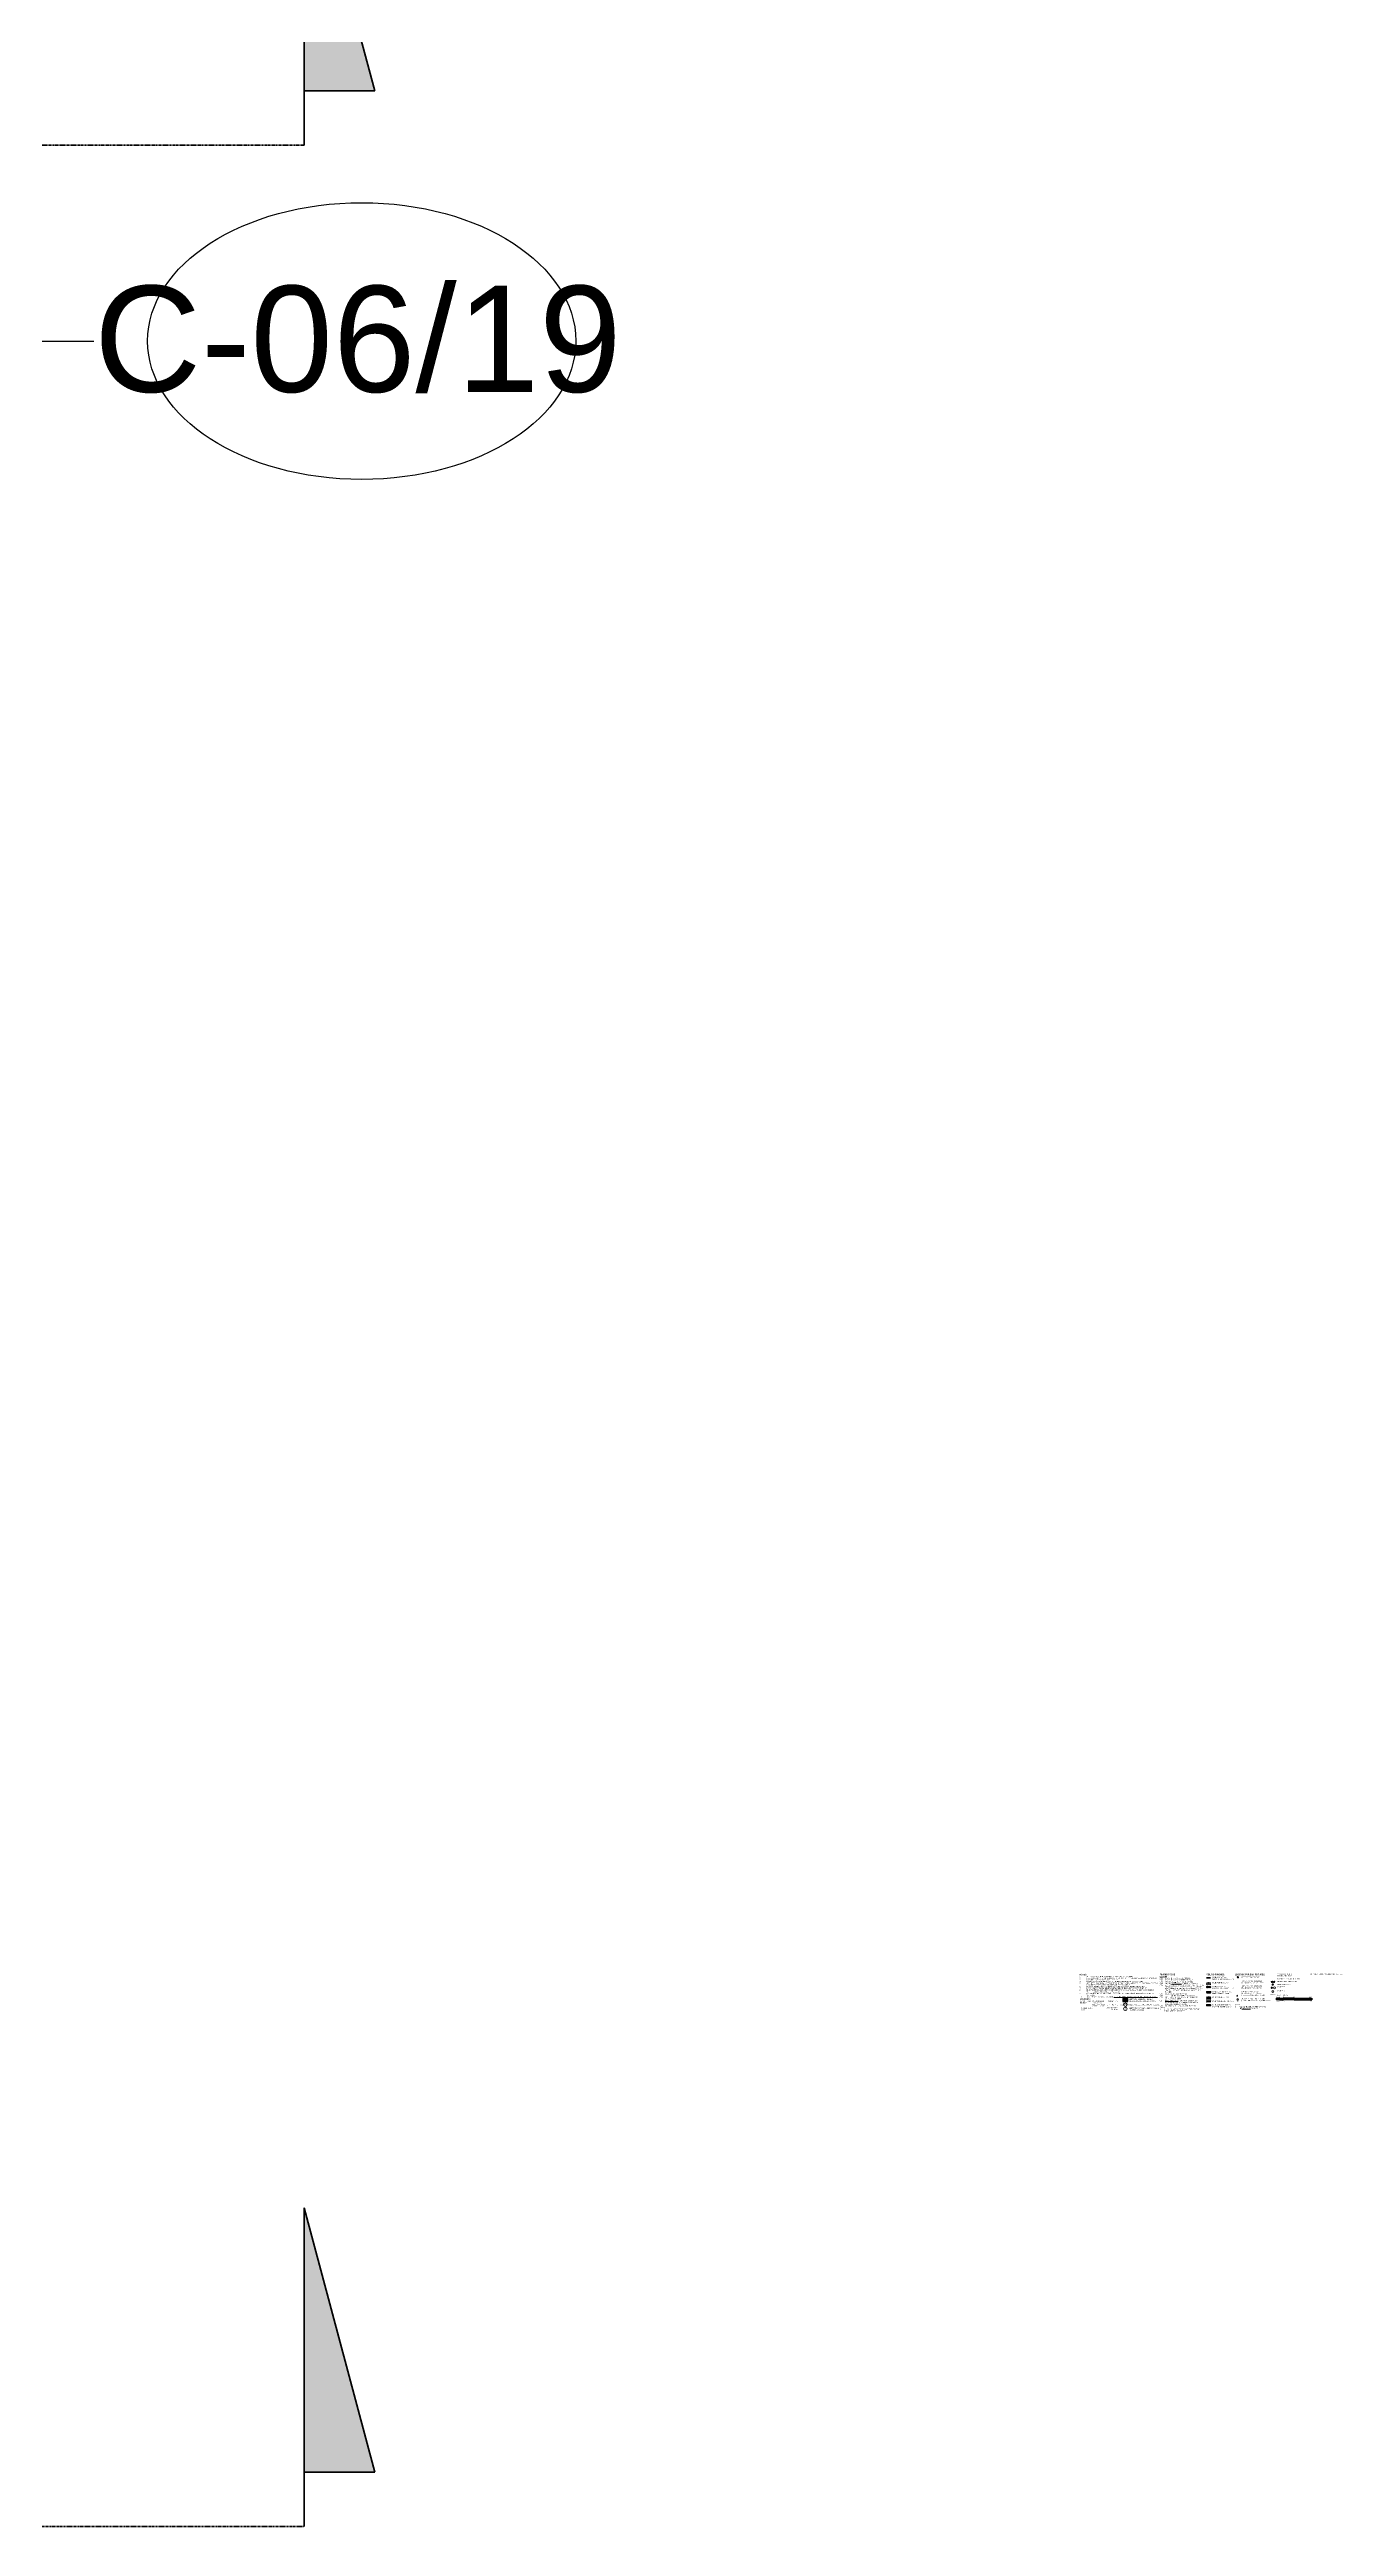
# Model space of a CAD drawing. Header units: millimetres. Extents: x -920220 to -841565, y -17301 to 82135.
# Drawn here: x -845218 to -841565, y -1588 to 5410 of the extents above; entities that cross this region are included whole.
import ezdxf
from ezdxf.xclip import XClip

# ---------------------------------------------------------------- set-up
doc = ezdxf.new("R2010")
doc.units = ezdxf.units.MM
doc.header["$XCLIPFRAME"] = 0
doc.linetypes.add('DPA_Grid _ Level 100', pattern=[10, 5.5, -1.6, 1.3, -1.6])
for name, color, linetype in [('000 - WIPEOUT', 250, 'Continuous'), ('A04_TUBE SERIES', 2, 'Continuous'), ('A11_ALU.SOLID SHEET', 2, 'Continuous')]:
    doc.layers.add(name, color=color, linetype=linetype)
for name, color, linetype, lineweight in [('A-ANNO-NOTE', 3, 'Continuous', 25), ('A-DETL', 1, 'Continuous', 70), ('A-DETL-GENF', 2, 'Continuous', 9), ('A-DETL-THIN', 1, 'Continuous', 25), ('G-ANNO-SECL', 3, 'Continuous', 9), ('G-ANNO-TEXT', 3, 'Continuous', 9)]:
    doc.layers.add(name, color=color, linetype=linetype, lineweight=lineweight)
doc.styles.add('Arial_2', font='arial.ttf', dxfattribs={"height": 300})
doc.styles.add('Arial_3', font='arial.ttf', dxfattribs={"height": 2.5})
doc.styles.add('Arial_4', font='arial.ttf', dxfattribs={"height": 3})
doc.styles.add('Arial_5', font='arial.ttf', dxfattribs={"height": 2})
doc.styles.add('Arial_6', font='arial.ttf', dxfattribs={"height": 1.5})
doc.styles.add('Arial_B', font='arialbd.ttf', dxfattribs={"height": 4})
doc.styles.add('Arial_B_1', font='arialbd.ttf', dxfattribs={"height": 3})
pattern_1 = [(135, (-842133.9142, 1.539), (-2.539928, 2e-16), [1.034, -2.558]), (135, (-842135.1842, 0.2694), (-2.539928, 2e-16), [1.034, -2.558]), (135, (-842135.8196, 2.174), (-2.539928, 2e-16), [0.51703, -3.075]), (135, (-842134.5492, 0.9044), (-2.539928, 2e-16), [1.034, -2.558]), (135, (-842133.6452, 0), (-2.539928, 2e-16), [0.51703, -3.075])]

# ---------------------------------------------------------------- blocks, each defined once
blk = doc.blocks.new('Section - AEC_Section Tail - Filled-3249564-4260-01 ENLARGED UPPER PLATFORM LEVEL - REFLECTED CEILING PLAN - SHEET 1')
at = {"layer": 'G-ANNO-SECL'}
blk.add_hatch(color=256, dxfattribs=at).paths.add_polyline_path([(0, 1.536), (-2, 1.536), (0, 9)])
at = {"layer": 'G-ANNO-SECL', "lineweight": 50}
for p, q in [((0, 9), (-2, 1.536)), ((0, 9), (0, 0)), ((0, 1.536), (0, 9)), ((-2, 1.536), (0, 1.536))]:
    blk.add_line(p, q, dxfattribs=at)
blk = doc.blocks.new('Ceiling Tags - Ceiling Tags-9510765-4260-01 ENLARGED UPPER PLATFORM LEVEL - REFLECTED CEILING PLAN - SHEET 1')
at = {"layer": 'A-ANNO-NOTE'}
blk.add_ellipse((0, 0), major_axis=(6.049, 0), ratio=0.646436, dxfattribs=at)
blk = doc.blocks.new('Graphic scale1 - Graphic scale 100-8746870-CRD_Legend Notes Part Plans - Ceiling Plan 1_100')
at = {"layer": 'A-ANNO-NOTE', "lineweight": 9}
h = blk.add_hatch(color=256, dxfattribs=at)
h.paths.add_polyline_path([(434.7, -98.1), (404.6, -98.1), (404.6, -95.6), (434.7, -95.6)])
h.paths.add_polyline_path([(394.7, -95.6), (394.7, -98.1), (384.7, -98.1), (384.7, -95.6)])
h = blk.add_hatch(color=256, dxfattribs=at)
h.paths.add_polyline_path([(484.7, -100.6), (434.7, -100.6), (434.7, -98.1), (484.7, -98.1)])
h.paths.add_polyline_path([(404.7, -98.1), (404.7, -100.6), (394.7, -100.6), (394.7, -98.1)])
at = {"layer": 'A-ANNO-NOTE'}
for p, q in [((384.7, -100.6), (384.7, -95.6)), ((384.7, -95.6), (484.7, -95.6)), ((394.7, -95.6), (384.7, -95.6)), ((384.7, -95.6), (384.7, -98.1)), ((384.7, -98.1), (484.7, -98.1)), ((384.7, -98.1), (394.7, -98.1)), ((484.7, -100.6), (384.7, -100.6)), ((394.7, -100.6), (394.7, -95.6)), ((394.7, -98.1), (394.7, -95.6)), ((404.7, -98.1), (394.7, -98.1)), ((394.7, -98.1), (394.7, -100.6)), ((394.7, -100.6), (404.7, -100.6)), ((404.6, -95.6), (404.6, -100.6)), ((434.7, -95.6), (404.6, -95.6)), ((404.6, -95.6), (404.6, -98.1)), ((404.6, -98.1), (434.7, -98.1)), ((404.7, -100.6), (404.7, -98.1)), ((434.7, -95.6), (434.7, -100.6)), ((434.7, -98.1), (434.7, -95.6)), ((484.7, -98.1), (434.7, -98.1)), ((434.7, -98.1), (434.7, -100.6)), ((434.7, -100.6), (484.7, -100.6)), ((484.7, -95.6), (484.7, -100.6)), ((484.7, -100.6), (484.7, -98.1))]:
    blk.add_line(p, q, dxfattribs=at)
at = {"layer": 'A-ANNO-NOTE', "lineweight": 9, "char_height": 2.5, "attachment_point": 1, "style": 'Arial_3'}
for s, insert, width in [('GRAPHIC  SCALE', (384.6, -102.4), 35.435), ('0', (384.6, -91.7), 2.325), ('1', (393.4, -91.7), 2.325), ('2', (403.3, -91.7), 2.325), ('5', (433.6, -91.7), 2.325), ('1:100', (475.5, -102.4), 10.502), ('10 M.', (475.9, -91.7), 10.502)]:
    blk.add_mtext(s, dxfattribs=dict(at, insert=insert, width=width))
blk = doc.blocks.new('*U144')
blk.add_attdef('EXTR.OVL-LENGTH_', (-25, -59.1), '', height=5)
blk.add_wipeout([(-25, 0), (25, 0), (25, 67400), (-25, 67400)]).dxf.layer = '000 - WIPEOUT'
at = {"layer": 'A04_TUBE SERIES', "color": 0}
blk.add_lwpolyline([(-25, 0), (25, 0), (25, 67400), (-25, 67400)], close=True, dxfattribs=at)
blk = doc.blocks.new('*U146')
blk.add_attdef('EXTR.OVL-LENGTH_', (-25, -59.1), '', height=5)
blk.add_wipeout([(-25, 0), (25, 0), (25, 67400), (-25, 67400)]).dxf.layer = '000 - WIPEOUT'
at = {"layer": 'A04_TUBE SERIES', "color": 0}
blk.add_lwpolyline([(-25, 0), (25, 0), (25, 67400), (-25, 67400)], close=True, dxfattribs=at)
blk = doc.blocks.new('*U148')
blk.add_attdef('EXTR.OVL-LENGTH_', (-25, -59.1), '', height=5)
blk.add_wipeout([(-25, 0), (25, 0), (25, 67400), (-25, 67400)]).dxf.layer = '000 - WIPEOUT'
at = {"layer": 'A04_TUBE SERIES', "color": 0}
blk.add_lwpolyline([(-25, 0), (25, 0), (25, 67400), (-25, 67400)], close=True, dxfattribs=at)
blk = doc.blocks.new('*U150')
blk.add_attdef('EXTR.OVL-LENGTH_', (-25, -59.1), '', height=5)
blk.add_wipeout([(-25, 0), (25, 0), (25, 67400), (-25, 67400)]).dxf.layer = '000 - WIPEOUT'
at = {"layer": 'A04_TUBE SERIES', "color": 0}
blk.add_lwpolyline([(-25, 0), (25, 0), (25, 67400), (-25, 67400)], close=True, dxfattribs=at)
blk = doc.blocks.new('*U549')
blk.add_lwpolyline([(27650, -552), (-107450, -552), (-107450, -3555), (27650, -3555)], close=True)
at = {"layer": 'A04_TUBE SERIES', "color": 0, "linetype": 'ByBlock', "rotation": 90}
for name, p in [('*U144', (-39950, -617)), ('*U146', (-39950, -867)), ('*U148', (-39950, -3167)), ('*U150', (-39950, -3417))]:
    blk.add_blockref(name, p, dxfattribs=at)

msp = doc.modelspace()

# ---------------------------------------------------------------- hatches: boundary and pattern name
at = {"layer": 'A-DETL-GENF'}
for points in [[(-841937.2, -40.5), (-841937.2, -35.5), (-841949.2, -35.5), (-841949.2, -40.5)], [(-841764.8, -67.6), (-841764.4, -67.6), (-841764.1, -67.4), (-841763.8, -67.2), (-841763.6, -66.9), (-841763.5, -66.6), (-841763.4, -66.2), (-841763.5, -65.9), (-841763.6, -65.6), (-841763.8, -65.3), (-841764.1, -65.1), (-841764.4, -64.9), (-841764.8, -64.9), (-841765.1, -64.9), (-841765.5, -65.1), (-841765.8, -65.3), (-841766, -65.6), (-841766.1, -65.9), (-841766.2, -66.2), (-841766.1, -66.6), (-841766, -66.9), (-841765.8, -67.2), (-841765.5, -67.4), (-841765.1, -67.6)]]:
    msp.add_hatch(color=7, dxfattribs=at).paths.add_polyline_path(points)
at = {"layer": 'A-DETL-GENF', "lineweight": 9}
h = msp.add_hatch(dxfattribs=at)
h.set_pattern_fill('FP_10', color=55, style=0, pattern_type=2)
h.set_pattern_definition([(0, (-842136.1852, 0), (1.905, 1.905), [0.9525, -2.857]), (90, (-842135.709, -0.4763), (-1.905, 1.905), [0.9525, -2.857])])
h.paths.add_polyline_path([(-841937.2, -58), (-841937.2, -50.5), (-841949.2, -50.5), (-841949.2, -58)])
h = msp.add_hatch(dxfattribs=at)
h.set_pattern_fill('FP_6', color=253, style=0, pattern_type=2)
h.set_pattern_definition([(45, (-842136.1852, 0), (-1.78191, 1.78191), []), (45, (-842134.4032, 0), (-1.78191, 1.78191), [1.26, -0.63004])])
h.paths.add_polyline_path([(-841937.2, -66.5), (-841937.2, -61.5), (-841949.2, -61.5), (-841949.2, -66.5)])
h = msp.add_hatch(dxfattribs=at)
h.set_pattern_fill('FP_5', color=10, style=0, pattern_type=2)
h.set_pattern_definition([(45, (-842136.1852, 0), (-2.12132, 2.12132), [])])
h.paths.add_polyline_path([(-842171.2, -105.2), (-842171.2, -97), (-842185.5, -97), (-842185.5, -105.2)])
h = msp.add_hatch(dxfattribs=at)
h.set_pattern_fill('FP_7', color=253, style=0, pattern_type=2)
h.set_pattern_definition([(45, (-842136.1852, 0), (-0.561266, 0.561266), []), (135, (-842136.1852, 0), (-1.6841516, 0.5616196), [1.984, -1.191])])
h.paths.add_polyline_path([(-841937.2, -81.5), (-841937.2, -76.5), (-841949.2, -76.5), (-841949.2, -81.5)])
h = msp.add_hatch(dxfattribs=at)
h.set_pattern_fill('FP_8', color=253, style=0, pattern_type=2)
h.set_pattern_definition(pattern_1)
h.paths.add_polyline_path([(-841937.2, -99), (-841937.2, -91.5), (-841949.2, -91.5), (-841949.2, -99)])
h = msp.add_hatch(dxfattribs=at)
h.set_pattern_fill('FP_8', color=253, style=0, pattern_type=2)
h.set_pattern_definition(pattern_1)
h.paths.add_polyline_path([(-841937.2, -106.5), (-841937.2, -102.5), (-841949.2, -102.5), (-841949.2, -106.5)])
h = msp.add_hatch(dxfattribs=at)
h.set_pattern_fill('FP_9', color=253, style=0, pattern_type=2)
h.set_pattern_definition([(45, (-842136.1852, 0), (-0.3367596, 0.3367596), []), (135, (-842136.1852, 0), (-1.0102788, 0.3367596), [1.191, -0.71437])])
h.paths.add_polyline_path([(-841937.2, -117.5), (-841937.2, -113.5), (-841949.2, -113.5), (-841949.2, -117.5)])
at = {"layer": 'A-DETL-GENF'}
h = msp.add_hatch(color=7, dxfattribs=at)
h.paths.add_polyline_path([(-841766.1, -87.1), (-841766.1, -86.1), (-841768.6, -86.1), (-841768.6, -87.1)])
h.paths.add_polyline_path([(-841754.1, -87.1), (-841754.1, -86.1), (-841756.6, -86.1), (-841756.6, -87.1)])
h.paths.add_polyline_path([(-841759.6, -87.1), (-841757.1, -87.1), (-841757.1, -86.1), (-841759.6, -86.1)])
h.paths.add_polyline_path([(-841763.1, -87.1), (-841763.1, -86.1), (-841765.6, -86.1), (-841765.6, -87.1)])
h.paths.add_polyline_path([(-841762.6, -87.1), (-841760.1, -87.1), (-841760.1, -86.1), (-841762.6, -86.1)])

# ---------------------------------------------------------------- linework, layer by layer
at = {"layer": 'A-DETL', "lineweight": 9}
for centre, radius in [((-841860.3, -36.6), 2), ((-841763.8, -49.5), 2), ((-841761.8, -57.1), 2), ((-841761.8, -57.1), 1.5), ((-841757.8, -49.5), 2), ((-841756.8, -66.2), 2.72), ((-841757.8, -49.5), 1), ((-842178.3, -113.8), 5), ((-842178.3, -125.9), 5), ((-841861, -99.5), 2.26), ((-841761.8, -77.2), 2.72)]:
    msp.add_circle(centre, radius, dxfattribs=at)
for centre, radius, start, end in [((-841764.8, -66.2), 1.36, 90, 270), ((-841764.8, -66.2), 1.36, 270, 90), ((-841863.3, -89.3), 2, 270, 90)]:
    msp.add_arc(centre, radius, start, end, dxfattribs=at)
at = {"layer": 'A-DETL', "lineweight": 50}
for start, end in [(360, 180), (180, 360)]:
    msp.add_arc((-841764.8, -66.2), 1.36, start, end, dxfattribs=at)
at = {"layer": 'A-DETL-THIN'}
for p, q in [((-842171.2, -97), (-842185.5, -97)), ((-842185.5, -97), (-842185.5, -105.2)), ((-842185.5, -105.2), (-842171.2, -105.2)), ((-842171.2, -105.2), (-842171.2, -97))]:
    msp.add_line(p, q, dxfattribs=at)
at = {"layer": 'G-ANNO-SECL', "linetype": 'DPA_Grid _ Level 100', "lineweight": 50}
msp.add_line((-918408.6, -1588.3), (-844499, -1588.3), dxfattribs=at)

# ---------------------------------------------------------------- block references
at = {"layer": 'A-ANNO-NOTE', "xscale": 100, "yscale": 100, "zscale": 100}
msp.add_blockref('Ceiling Tags - Ceiling Tags-9510765-4260-01 ENLARGED UPPER PLATFORM LEVEL - REFLECTED CEILING PLAN - SHEET 1', (-844336.1, 4586.3), dxfattribs=at)
at = {"layer": 'A-ANNO-NOTE', "lineweight": 9}
msp.add_blockref('Graphic scale1 - Graphic scale 100-8746870-CRD_Legend Notes Part Plans - Ceiling Plan 1_100', (-842136.2, 0), dxfattribs=at)
at = {"layer": 'A11_ALU.SOLID SHEET'}
ref = msp.add_blockref('*U549', (-744682.4, 3579), dxfattribs=at)
XClip(ref).set_block_clipping_path([(-170955.001718735, -20880.0077451951), (-101439.2544794675, 14392.9971737705)])
at = {"layer": 'G-ANNO-SECL', "lineweight": 25, "extrusion": (0, 0, -1), "xscale": 99.99999999999993, "yscale": 99.99999999999993, "zscale": 99.99999999999993}
for p in [(844499, 5139.9), (844499, -1588.3)]:
    msp.add_blockref('Section - AEC_Section Tail - Filled-3249564-4260-01 ENLARGED UPPER PLATFORM LEVEL - REFLECTED CEILING PLAN - SHEET 1', p, dxfattribs=at)

# ---------------------------------------------------------------- texts
at = {"layer": 'A-ANNO-NOTE', "lineweight": 9, "insert": (-845092.6, 4742.5), "char_height": 300, "width": 1835.864, "attachment_point": 1, "style": 'Arial_2'}
msp.add_mtext('C-06/19', dxfattribs=at)
at = {"layer": 'G-ANNO-TEXT', "color": 7, "attachment_point": 1}
for s, insert, char_height, width, style in [('NOTES :', (-842307.5, -26.9), 4, 27.658, 'Arial_B'), ('\\LCEILINGS', (-842081.1, -32.8), 3, 24.051, 'Arial_4'), ('^I^I^I', (-842081.1, -62.4), 3, 18.038, 'Arial_4'), ('^I^I^I', (-842081.1, -67.2), 3, 18.038, 'Arial_4'), ('C-00', (-842081.1, -37.7), 3, 11.143, 'Arial_B_1'), ('C-01', (-842081.1, -42.7), 3, 11.143, 'Arial_B_1'), ('C-02', (-842081.1, -47.7), 3, 11.143, 'Arial_B_1'), ('C-03', (-842081.1, -52.6), 3, 11.143, 'Arial_B_1'), ('C-04 ', (-842081.1, -57.6), 3, 12.586, 'Arial_B_1'), ('^I^I', (-842071.9, -37.7), 3, 6.895, 'Arial_4'), ('^I^I', (-842071.9, -42.7), 3, 6.895, 'Arial_4'), ('^I^I', (-842071.9, -47.7), 3, 6.895, 'Arial_4'), ('^I^I', (-842071.9, -52.6), 3, 6.895, 'Arial_4'), ('\\fArial|b1|i0|c0|p34|;^I', (-842070.7, -57.6), 3, 5.451, 'Arial_B_1'), ('300MM (W) PARTIAL PERFORATED ALUMN CEILING ', (-842066.2, -62.4), 3, 129.633, 'Arial_4'), ('600X600 ', (-842066.2, -47.7), 3, 22.046, 'Arial_4'), ('600X600 ', (-842066.2, -52.6), 3, 22.046, 'Arial_4'), ('(', (-842066.2, -57.6), 3, 1.684, 'Arial_4'), ('NO CEILING, EXPOSED CONCRETE', (-842066.2, -37.7), 3, 87.705, 'Arial_4'), ('NO CEILING, ACRYLIC INTERIOR PAINT', (-842066.2, -42.7), 3, 97.565, 'Arial_4'), ('PLANK WITH ACOUSTIC NON-WOVEN BACKING [MIN. ', (-842066.2, -67.2), 3, 133.882, 'Arial_4'), ('ADIT)', (-842064.9, -57.6), 3, 13.468, 'Arial_4'), (' & C-05 (', (-842053.7, -57.6), 3, 20.603, 'Arial_4'), ('\\LSOLID', (-842048.1, -47.7), 3, 15.473, 'Arial_4'), ('\\LPERFORATED', (-842048.1, -52.6), 3, 35.194, 'Arial_4'), ('PSD)', (-842036.7, -57.6), 3, 12.266, 'Arial_4'), (' ALUMN CEILING PANEL ', (-842035.3, -47.7), 3, 61.249, 'Arial_4'), ('& C-08 (CONCOURSE/ PLATFORM)', (-842025.4, -57.6), 3, 85.139, 'Arial_4'), (' ALUMN CEILING PANEL ', (-842019, -52.6), 3, 61.249, 'Arial_4'), ('^I^I^I', (-841968.5, -52.6), 3, 13.789, 'Arial_4'), ('^I^I', (-841959.3, -62.4), 3, 8.658, 'Arial_4'), ('^I', (-841955.8, -67.2), 3, 4.409, 'Arial_4'), ('^I', (-841955.2, -57.6), 3, 3.688, 'Arial_4'), ('CEILING FINISHES :', (-841949.3, -26.7), 4, 65.257, 'Arial_B'), ('300MM (W) PARTIAL ', (-841933.6, -35.3), 3, 51.549, 'Arial_4'), ('300MM (W) PARTIAL ', (-841933.6, -61.3), 3, 51.549, 'Arial_4'), ('SOLID ALUMN CEILING', (-841933.6, -50.3), 3, 56.92, 'Arial_4'), ('PERFORATED ALUMN CEILING  ', (-841933.6, -40.1), 3, 78.245, 'Arial_4'), ('PERFORATED ALUMN CEILING', (-841933.6, -66.1), 3, 76.641, 'Arial_4'), ('LEGENDS FOR E&M FIXTURES:', (-841868.4, -26.7), 4, 104.219, 'Arial_B'), ('1257(L) SG. / DB. RECESSED ', (-841849.5, -46.1), 3, 72.232, 'Arial_4'), ('1257(L) SG. / DB. RECESSED ', (-841849.5, -60.6), 3, 72.232, 'Arial_4'), ('RECESSED DOWNLIGHT', (-841849.5, -35.1), 3, 61.489, 'Arial_4'), ('FLUORESCENT W/ DISFUSSER', (-841849.5, -50.9), 3, 77.203, 'Arial_4'), ('FLUORESCENT W/ LOUVRE', (-841849.5, -65.4), 3, 68.945, 'Arial_4'), ('S', (-841764.5, -48.9), 1.5, 1.684, 'Arial_6'), ('600x600 SUPPLY AIR DIFFUSER', (-841748.9, -39.7), 3, 78.646, 'Arial_4'), ('SMOKE / HEAT DETECTOR', (-841748.9, -47.2), 3, 66.54, 'Arial_4'), ('SPRINKLER HEAD', (-841748.9, -55.7), 3, 44.895, 'Arial_4'), ('1200x600 & 600x600 ', (-841748.9, -26.3), 3, 50.266, 'Arial_4'), ('RETURN AIR GRILLE', (-841748.9, -31.1), 3, 51.228, 'Arial_4'), ('LAMP POST', (-841748.9, -62.3), 3, 29.582, 'Arial_4'), ('1200x200MM SUPPLY / RETURN AIR DIFFUSER', (-841658.9, -26.3), 3, 115.764, 'Arial_4'), ('+00.000', (-842273, -116.1), 3, 18.84, 'Arial_4'), ('F-00', (-842272.6, -112.1), 3, 10.582, 'Arial_4'), ('S-00', (-842258.9, -112.1), 3, 10.903, 'Arial_4'), ('+0.000', (-842250.3, -116.1), 3, 15.954, 'Arial_4'), ('C-00', (-842245.3, -112.1), 3, 11.143, 'Arial_4'), ('^I^I^I', (-842081.1, -71.9), 3, 18.038, 'Arial_4'), ('^I^I^I', (-842081.1, -76.7), 3, 18.038, 'Arial_4'), ('^I^I^I', (-842081.1, -96.3), 3, 18.038, 'Arial_4'), ('^I^I^I', (-842081.1, -106.1), 3, 18.038, 'Arial_4'), ('^I^I^I', (-842081.1, -110.8), 3, 18.038, 'Arial_4'), ('C-06 ', (-842081.1, -81.6), 3, 12.586, 'Arial_B_1'), ('C-07 ', (-842081.1, -86.5), 3, 12.586, 'Arial_B_1'), ('C-09', (-842081.1, -91.5), 3, 11.143, 'Arial_B_1'), ('C-10', (-842081.1, -101.2), 3, 11.143, 'Arial_B_1'), ('C-11', (-842081.1, -115.7), 3, 11.143, 'Arial_B_1'), ('^I^I', (-842071.9, -91.5), 3, 6.895, 'Arial_B_1'), ('^I', (-842070.7, -81.6), 3, 5.451, 'Arial_4'), ('^I', (-842070.7, -101.2), 3, 5.451, 'Arial_4'), ('^I', (-842070.7, -115.7), 3, 5.451, 'Arial_4'), ('^I', (-842069.5, -86.5), 3, 4.008, 'Arial_4'), ('ALUMN GRID RUNNER', (-842066.2, -96.3), 3, 55.557, 'Arial_4'), ('\\LFEATURE CEILING', (-842066.2, -101.2), 3, 46.097, 'Arial_4'), ('SOLID ', (-842066.2, -81.6), 3, 16.916, 'Arial_4'), ('300MM (W) SOLID ALUMN CEILING PANEL C/W ', (-842066.2, -91.5), 3, 116.966, 'Arial_4'), ('STEPPING CEILING ON 4-SIDE', (-842066.2, -110.8), 3, 75.359, 'Arial_4'), ('25% FREE AREA] C/W 200MM (W) ALUMN CEILING ', (-842066.2, -71.9), 3, 125.544, 'Arial_4'), ('CEILING PANEL WITH PRINTED PATTERN C/W ', (-842066.2, -106.1), 3, 116.646, 'Arial_4'), ('RUNNER ', (-842066.2, -76.7), 3, 23.329, 'Arial_4'), ('1200MM (W) SOLID ALUMN CEILING PANEL', (-842066.2, -86.5), 3, 106.705, 'Arial_4'), ('1500 MM (W) SOLID ALUMN CEILING PANEL', (-842066.2, -115.7), 3, 108.148, 'Arial_4'), ('ALUMN CEILING PANEL ', (-842052.3, -81.6), 3, 59.806, 'Arial_4'), (' : 300MM (W) SOLID ALUMN ', (-842028.2, -101.2), 3, 69.186, 'Arial_4'), ('^I^I^I^I', (-841971.1, -101.2), 3, 23.008, 'Arial_4'), ('^I', (-841969.7, -91.5), 3, 3.287, 'Arial_4'), ('^I^I^I', (-841962.7, -71.9), 3, 12.747, 'Arial_4'), ('WITH PRINTED GRAPHIC ', (-841933.6, -81.1), 3, 63.814, 'Arial_4'), ('300MM (W) ALUMN CEILING ', (-841933.6, -76.3), 3, 69.987, 'Arial_4'), ('SOLID ALUMN CEILING', (-841933.6, -91.3), 3, 56.92, 'Arial_4'), ('SOLID ALUMN GRID RUNNERS', (-841933.6, -102.3), 3, 75.92, 'Arial_4'), ('SOLID ALUMN TRIMMING / ', (-841933.6, -113.3), 3, 66.62, 'Arial_4'), ('STEPPING ALUMN CEILING', (-841933.6, -118.1), 3, 67.582, 'Arial_4'), ('1.', (-841868.4, -118.1), 3, 15.392, 'Arial_4'), ('NOTES:', (-841868.4, -113.3), 3, 19.241, 'Arial_4'), ('L1', (-841863.3, -103.2), 3, 5.772, 'Arial_4'), ('ALL ALUMN CEILING RUNNER TO BE ', (-841855.7, -118.1), 3, 92.435, 'Arial_4'), ("IN '", (-841855.7, -122.9), 3, 7.536, 'Arial_4'), ('\\LDARK GREY', (-841849.5, -122.9), 3, 30.224, 'Arial_4'), ('300x600 DB. RECESSED ', (-841849.5, -75.2), 3, 61.008, 'Arial_4'), ('SURFACED WALL MOUNT LIGHT', (-841849.5, -96), 3, 80.97, 'Arial_4'), ('[L1: ROUND SHAPE, L2: SQUARE SHAPE]', (-841849.5, -100.7), 3, 101.413, 'Arial_4'), ('FLUORESCENT W/ LOUVRE', (-841849.5, -79.9), 3, 68.945, 'Arial_4'), ('RECESSED WALL MOUNT LIGHT', (-841849.5, -85.3), 3, 81.051, 'Arial_4'), ("' COLOUR", (-841824.5, -122.9), 3, 24.371, 'Arial_4'), ('LAMP POST', (-841748.9, -73.3), 3, 29.582, 'Arial_4'), ('LED STRIP LIGHT', (-841748.9, -85.4), 3, 43.371, 'Arial_4')]:
    msp.add_mtext(s, dxfattribs=dict(at, insert=insert, char_height=char_height, width=width, style=style))

# ---------------------------------------------------------------- next in the draw order: linework, layer by layer
at = {"layer": 'A-ANNO-NOTE'}
msp.add_line((-849381.6, 4586.3), (-845092.6, 4586.3), dxfattribs=at)
at = {"layer": 'G-ANNO-SECL', "linetype": 'DPA_Grid _ Level 100', "lineweight": 50}
msp.add_line((-918409.2, 5139.9), (-844499, 5139.9), dxfattribs=at)

# ---------------------------------------------------------------- next in the draw order: texts
at = {"layer": 'G-ANNO-TEXT', "color": 7, "char_height": 3, "attachment_point": 1, "style": 'Arial_4', "bg_fill": 3, "box_fill_scale": 1.25, "bg_fill_color": 256, "bg_fill_true_color": 13158600, "bg_fill_transparency": 0}
for s, insert, width in [('1.', (-842307.5, -33), 24.21), ('ROOM NAME', (-842268.3, -107.2), 32.228)]:
    msp.add_mtext(s, dxfattribs=dict(at, insert=insert, width=width))

# ---------------------------------------------------------------- next in the draw order: texts
for s, insert, width in [('2.', (-842307.5, -37.8), 24.21), ('ROOM NUMBER', (-842270.9, -102.5), 39.603)]:
    msp.add_mtext(s, dxfattribs=dict(at, insert=insert, width=width))

# ---------------------------------------------------------------- next in the draw order: texts
for s, insert, width in [('3.', (-842307.5, -42.5), 24.21), ('FINISHED FLOOR', (-842306.1, -122.1), 43.131)]:
    msp.add_mtext(s, dxfattribs=dict(at, insert=insert, width=width))

# ---------------------------------------------------------------- next in the draw order: texts
for s, insert, width in [('4.', (-842307.5, -47.3), 24.21), ('LEVEL', (-842306.1, -126.9), 16.114), ('CEILING HEIGHT', (-842231.5, -121.4), 41.527)]:
    msp.add_mtext(s, dxfattribs=dict(at, insert=insert, width=width))

# ---------------------------------------------------------------- next in the draw order: texts
for s, insert, width in [('5.', (-842307.5, -52.1), 24.21), ('FLOOR FINISH', (-842306.6, -102.8), 35.996), ('FROM FFL', (-842218.4, -126.1), 25.654)]:
    msp.add_mtext(s, dxfattribs=dict(at, insert=insert, width=width))

# ---------------------------------------------------------------- next in the draw order: texts
for s, insert, width in [('NUMBER', (-842306.6, -107.5), 22.207), ('SKIRTING TYPE', (-842230.7, -112.6), 39.283)]:
    msp.add_mtext(s, dxfattribs=dict(at, insert=insert, width=width))

# ---------------------------------------------------------------- next in the draw order: texts
at = {"layer": 'G-ANNO-TEXT', "color": 7, "insert": (-842306.6, -95.8), "char_height": 4, "width": 37.118, "attachment_point": 1, "style": 'Arial_B'}
msp.add_mtext('LEGENDS :', dxfattribs=at)
at = {"layer": 'G-ANNO-TEXT', "color": 7, "insert": (-842227.6, -102.8), "char_height": 3, "width": 35.515, "attachment_point": 1, "style": 'Arial_4', "bg_fill": 3, "box_fill_scale": 1.25, "bg_fill_color": 256, "bg_fill_true_color": 13158600, "bg_fill_transparency": 0}
msp.add_mtext('CEILING TYPE', dxfattribs=at)

# ---------------------------------------------------------------- next in the draw order: texts
at = {"layer": 'G-ANNO-TEXT', "color": 7, "char_height": 3, "attachment_point": 1, "style": 'Arial_4', "bg_fill": 3, "box_fill_scale": 1.25, "bg_fill_color": 256, "bg_fill_true_color": 13158600, "bg_fill_transparency": 0}
for s, insert, width in [('6.', (-842307.5, -61.6), 24.21), ("REFER TO 'OPERATION ROOMS' ", (-842166.3, -97.5), 82.093)]:
    msp.add_mtext(s, dxfattribs=dict(at, insert=insert, width=width))

# ---------------------------------------------------------------- next in the draw order: texts
for s, insert, width in [('7.', (-842307.5, -66.3), 24.21), ('DETAIL DWG. NO. 1-PP19-AR-5XXX-1', (-842166.3, -102.3), 90.911)]:
    msp.add_mtext(s, dxfattribs=dict(at, insert=insert, width=width))

# ---------------------------------------------------------------- next in the draw order: texts
at = {"layer": 'G-ANNO-TEXT', "color": 7, "insert": (-842307.5, -71.1), "char_height": 3, "width": 24.21, "attachment_point": 1, "style": 'Arial_4', "bg_fill": 3, "box_fill_scale": 1.25, "bg_fill_color": 256, "bg_fill_true_color": 13158600, "bg_fill_transparency": 0}
msp.add_mtext('8.', dxfattribs=at)
at = {"layer": 'G-ANNO-TEXT', "color": 7, "insert": (-842068.4, -130.3), "char_height": 3, "width": 74.557, "attachment_point": 1, "style": 'Arial_4'}
msp.add_mtext('FINISH, OTHERWISE STATED.', dxfattribs=at)

# ---------------------------------------------------------------- next in the draw order: texts
at = {"layer": 'G-ANNO-TEXT', "color": 7, "char_height": 3, "attachment_point": 1, "style": 'Arial_4', "bg_fill": 3, "box_fill_scale": 1.25, "bg_fill_color": 256, "bg_fill_true_color": 13158600, "bg_fill_transparency": 0}
for s, insert, width in [('ALL DIMENSIONS IN MILLIMETRES UNLESS NOTED OTHERWISE', (-842287.5, -33), 160.097), ('9.', (-842307.5, -80.6), 24.21)]:
    msp.add_mtext(s, dxfattribs=dict(at, insert=insert, width=width))

# ---------------------------------------------------------------- next in the draw order: texts
for s, insert, width in [('LEVELS ARE INDICATED IN METRES RELATIVE TO A DATUM 100M BELOW MEAN SEA LEVEL (MSL)', (-842287.5, -37.8), 245.717), ('10.', (-842307.5, -90.2), 24.21)]:
    msp.add_mtext(s, dxfattribs=dict(at, insert=insert, width=width))

# ---------------------------------------------------------------- next in the draw order: texts
at = {"layer": 'G-ANNO-TEXT', "color": 7, "insert": (-842287.5, -42.5), "char_height": 3, "width": 110.713, "attachment_point": 1, "style": 'Arial_4', "bg_fill": 3, "box_fill_scale": 1.25, "bg_fill_color": 256, "bg_fill_true_color": 13158600, "bg_fill_transparency": 0}
msp.add_mtext('DRAWING TO SCALE WHEN PLOTTED AT A1', dxfattribs=at)

# ---------------------------------------------------------------- next in the draw order: texts
at = {"layer": 'G-ANNO-TEXT', "color": 7, "insert": (-842287.5, -47.3), "char_height": 3, "width": 196.654, "attachment_point": 1, "style": 'Arial_4', "bg_fill": 3, "box_fill_scale": 1.25, "bg_fill_color": 256, "bg_fill_true_color": 13158600, "bg_fill_transparency": 0}
msp.add_mtext('DO NOT SCALE FROM DRAWINGS, ALL DIMENSIONS TO BE CHECKED ON SITE', dxfattribs=at)

# ---------------------------------------------------------------- next in the draw order: texts
at = {"layer": 'G-ANNO-TEXT', "color": 7, "insert": (-842287.5, -52.1), "char_height": 3, "width": 247.721, "attachment_point": 1, "style": 'Arial_4', "bg_fill": 3, "box_fill_scale": 1.25, "bg_fill_color": 256, "bg_fill_true_color": 13158600, "bg_fill_transparency": 0}
msp.add_mtext('ARCHITECTURAL DRAWINGS TO BE READ IN CONJUNCTION WITH STRUCTURAL DRAWINGS, E&M ', dxfattribs=at)

# ---------------------------------------------------------------- next in the draw order: texts
at = {"layer": 'G-ANNO-TEXT', "color": 7, "insert": (-842287.5, -56.8), "char_height": 3, "width": 151.278, "attachment_point": 1, "style": 'Arial_4', "bg_fill": 3, "box_fill_scale": 1.25, "bg_fill_color": 256, "bg_fill_true_color": 13158600, "bg_fill_transparency": 0}
msp.add_mtext('DRAWINGS, CONTRACT DOCUMENTS AND SPECIFICATIONS', dxfattribs=at)

# ---------------------------------------------------------------- next in the draw order: texts
at = {"layer": 'G-ANNO-TEXT', "color": 7, "insert": (-842287.5, -61.6), "char_height": 3, "width": 202.025, "attachment_point": 1, "style": 'Arial_4', "bg_fill": 3, "box_fill_scale": 1.25, "bg_fill_color": 256, "bg_fill_true_color": 13158600, "bg_fill_transparency": 0}
msp.add_mtext('FOR STRUCTURAL SETTING OUT DIMENSIONS REFER STRUCTURAL DRAWINGS', dxfattribs=at)

# ---------------------------------------------------------------- next in the draw order: texts
at = {"layer": 'G-ANNO-TEXT', "color": 7, "insert": (-842287.5, -66.3), "char_height": 3, "width": 208.759, "attachment_point": 1, "style": 'Arial_4', "bg_fill": 3, "box_fill_scale": 1.25, "bg_fill_color": 256, "bg_fill_true_color": 13158600, "bg_fill_transparency": 0}
msp.add_mtext('DIMENSIONS SHOWN IN GENERAL ARRANGEMENT DRAWINGS EXCLUDE FINISHES', dxfattribs=at)

# ---------------------------------------------------------------- next in the draw order: texts
at = {"layer": 'G-ANNO-TEXT', "color": 7, "insert": (-842081.1, -26.7), "char_height": 4, "width": 57.24, "attachment_point": 1, "style": 'Arial_B'}
msp.add_mtext('FINISHES CODE :', dxfattribs=at)
at = {"layer": 'G-ANNO-TEXT', "color": 7, "insert": (-842287.5, -71.1), "char_height": 3, "width": 235.696, "attachment_point": 1, "style": 'Arial_4', "bg_fill": 3, "box_fill_scale": 1.25, "bg_fill_color": 256, "bg_fill_true_color": 13158600, "bg_fill_transparency": 0}
msp.add_mtext('BLOCKWORK WALLS/ LIGHT WEIGHT CONCRETE PANEL (LPC) WALL TO BE IN ACCORDANCE ', dxfattribs=at)

# ---------------------------------------------------------------- next in the draw order: texts
at = {"layer": 'G-ANNO-TEXT', "color": 7, "insert": (-842287.5, -75.9), "char_height": 3, "width": 116.405, "attachment_point": 1, "style": 'Arial_4', "bg_fill": 3, "box_fill_scale": 1.25, "bg_fill_color": 256, "bg_fill_true_color": 13158600, "bg_fill_transparency": 0}
msp.add_mtext('WITH THE SECONDARY STRUCTURAL DESIGN', dxfattribs=at)

# ---------------------------------------------------------------- next in the draw order: texts
at = {"layer": 'G-ANNO-TEXT', "color": 7, "insert": (-842287.5, -80.6), "char_height": 3, "width": 234.253, "attachment_point": 1, "style": 'Arial_4', "bg_fill": 3, "box_fill_scale": 1.25, "bg_fill_color": 256, "bg_fill_true_color": 13158600, "bg_fill_transparency": 0}
msp.add_mtext('FOR ROOM FINISHES REFER ARCHITECTURAL PARTICULAR SPECIFICATIONS AND FINISHES ', dxfattribs=at)

# ---------------------------------------------------------------- next in the draw order: texts
at = {"layer": 'G-ANNO-TEXT', "color": 7, "insert": (-842287.5, -85.4), "char_height": 3, "width": 27.979, "attachment_point": 1, "style": 'Arial_4', "bg_fill": 3, "box_fill_scale": 1.25, "bg_fill_color": 256, "bg_fill_true_color": 13158600, "bg_fill_transparency": 0}
msp.add_mtext('SCHEDULE', dxfattribs=at)

# ---------------------------------------------------------------- next in the draw order: texts
at = {"layer": 'G-ANNO-TEXT', "color": 7, "insert": (-842287.5, -90.2), "char_height": 3, "width": 92.996, "attachment_point": 1, "style": 'Arial_4', "bg_fill": 3, "box_fill_scale": 1.25, "bg_fill_color": 256, "bg_fill_true_color": 13158600, "bg_fill_transparency": 0}
msp.add_mtext('TO BE READ IN CONJUNCTION WITH ', dxfattribs=at)

# ---------------------------------------------------------------- next in the draw order: texts
at = {"layer": 'G-ANNO-TEXT', "color": 7, "insert": (-842210.8, -90.2), "char_height": 3, "width": 151.92, "attachment_point": 1, "style": 'Arial_4', "bg_fill": 3, "box_fill_scale": 1.25, "bg_fill_color": 256, "bg_fill_true_color": 13158600, "bg_fill_transparency": 0}
msp.add_mtext('\\LSUBM. NO. 1-PROJ-AR-2311-1 & GRAPHIC DESIGN PACKAGE.', dxfattribs=at)

# ---------------------------------------------------------------- next in the draw order: texts
at = {"layer": 'G-ANNO-TEXT', "color": 7, "attachment_point": 1}
for s, insert, char_height, width, style in [('PP19-AR-XXXX-01', (-842191.9, -114.3), 2, 29.823, 'Arial_5'), ('XXXX', (-842181.4, -126.4), 2, 9.3, 'Arial_5'), ('X', (-842179.6, -110.2), 3, 3.287, 'Arial_4'), ('X', (-842179.6, -122.3), 3, 3.287, 'Arial_4'), ('& 1-PROJ-AR-2321-1 ', (-842166.3, -127.5), 3, 51.228, 'Arial_4'), ('REFER TO SUBM. NO. 1-PP19-AR-XXXX-1', (-842166.3, -112.7), 3, 101.253, 'Arial_4'), ('REFER TO SUBM. NO. 1-PROJ-AR-2311-1 ', (-842166.3, -122.8), 3, 102.135, 'Arial_4'), ('NOTES:', (-842081.1, -120.8), 3, 19.241, 'Arial_4'), ('1.', (-842081.1, -125.5), 3, 15.392, 'Arial_4'), ('ALL ALUMN WORKS TO BE IN POWDER COATING ', (-842068.4, -125.5), 3, 124.582, 'Arial_4')]:
    msp.add_mtext(s, dxfattribs=dict(at, insert=insert, char_height=char_height, width=width, style=style))

doc.saveas('drawing.dxf')
